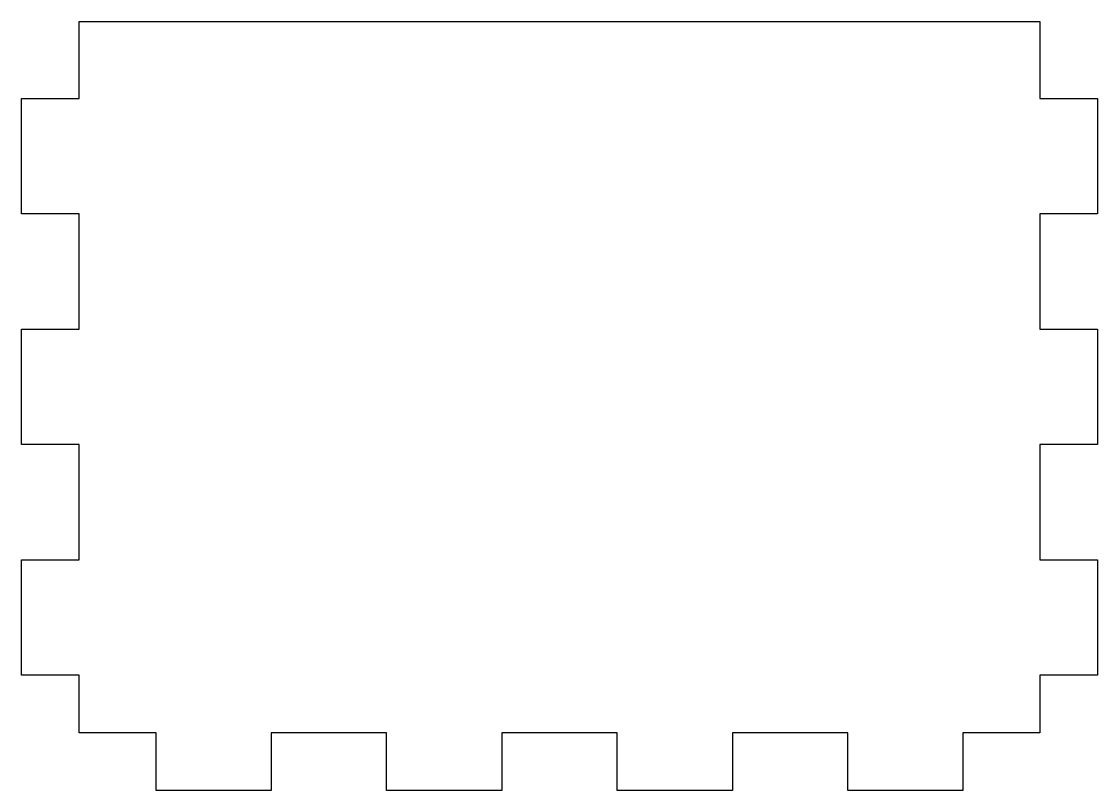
# Model space of a CAD drawing. Header units: millimetres. Extents: x -6 to 106, y 0 to 80.
import ezdxf

# ---------------------------------------------------------------- set-up
doc = ezdxf.new("R2010")
doc.units = ezdxf.units.MM
doc.layers.get('0').update_dxf_attribs({"linetype": 'CONTINUOUS'})

msp = doc.modelspace()

# ---------------------------------------------------------------- linework, layer by layer
msp.add_lwpolyline([(44, 6), (44, 0), (32, 0), (32, 6), (20, 6), (20, 0), (8, 0), (8, 6), (0, 6), (0, 12), (-6, 12), (-6, 24), (0, 24), (0, 36), (-6, 36), (-6, 48), (0, 48), (0, 60), (-6, 60), (-6, 72), (0, 72), (0, 80), (100, 80), (100, 72), (106, 72), (106, 60), (100, 60), (100, 48), (106, 48), (106, 36), (100, 36), (100, 24), (106, 24), (106, 12), (100, 12), (100, 6), (92, 6), (92, 0), (80, 0), (80, 6), (68, 6), (68, 0), (56, 0), (56, 6)], close=True)

doc.saveas('drawing.dxf')
